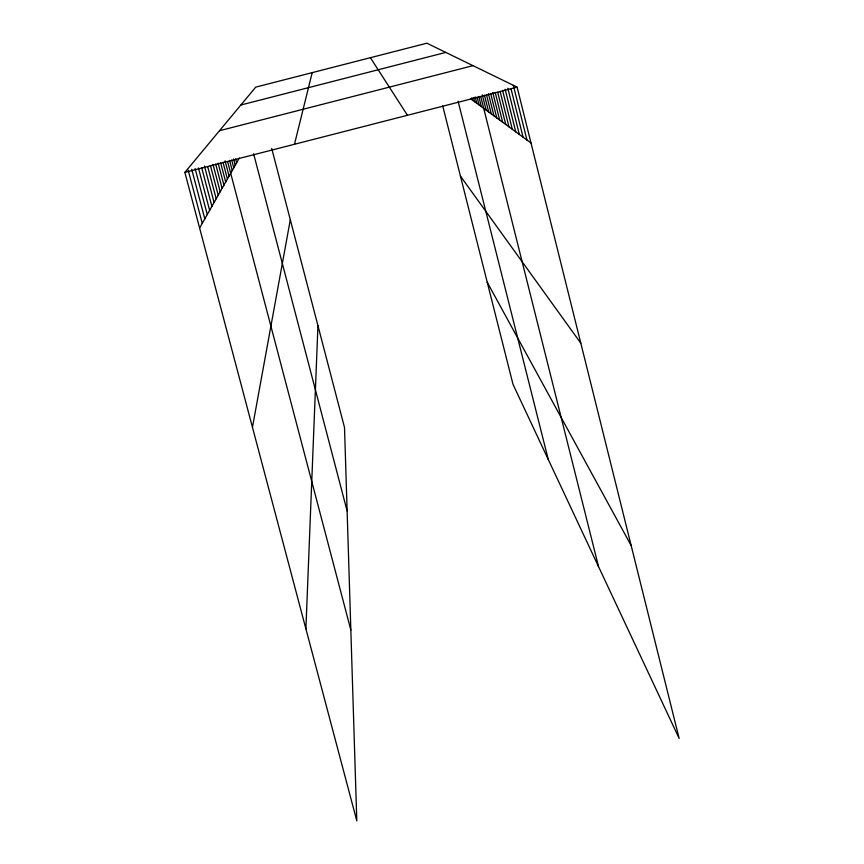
<?xml version="1.0" encoding="UTF-8"?>
<svg xmlns="http://www.w3.org/2000/svg" width="864" height="864" viewBox="0 0 864 864"><rect width="100%" height="100%" fill="white"/><g stroke="black" fill="none" stroke-linecap="round" stroke-linejoin="round"><path stroke-width="1.3" d="M305.888 628.819L317.952 325.674M252.45 427.313L290.315 219.748M294.473 144.266L312.196 72.641M199.606 228.02L239.36 158.004M271.717 148.457L344.509 427.486L356.8 820.8L184.864 172.39L255.722 87.134L426.892 43.2L517.115 87.145L679.136 738.396L513 384.318L442.735 105.97M240.862 105.019L445.813 52.412M219.488 130.723L473.008 65.664M184.864 172.39L517.115 87.145M470.513 98.69L531.014 143.014M460.447 176.116L580.813 343.181M370.397 57.704L407.441 115.279M487.242 282.28L631.174 545.573M198.418 167.94L209.639 210.352M195.102 168.502L207.274 214.51M191.711 169.312L204.822 218.84M188.168 170.122L202.262 223.333M233.55 158.944L235.224 165.294M231.725 160.132L233.755 167.875M229.576 160.38L232.243 170.532M227.632 161.665L350.838 630.007M225.061 160.844L229.079 176.105M222.998 162.238L227.416 179.032M220.666 162.918L225.709 182.045M218.128 163.123L223.938 185.166M215.676 164.03L222.102 188.395M212.976 164.344L220.201 191.743M210.395 165.488L218.236 195.199M207.749 166.774L216.205 198.785M204.455 165.996L214.099 202.5M201.647 167.54L211.907 206.356M253.606 153.727L347.112 510.937M235.624 158.911L236.639 162.788M486.486 94.716L491.292 113.918M484.466 95.148L488.678 112.007M482.317 94.846L486.162 110.149M480.794 96.714L598.547 566.622M478.786 96.433L481.345 106.628M477.101 97.178L479.045 104.944M475.211 96.941L476.809 103.313M473.677 97.837L474.649 101.725M471.917 97.632L472.554 100.192M458.104 101.25L548.251 459.443M513.335 85.309L526.964 140.054M511.013 88.776L523.076 137.203M507.827 88.258L519.34 134.471M505.127 89.24L515.754 131.836M502.567 90.331L512.298 129.298M500.137 91.519L508.961 126.857M497.729 92.383L505.753 124.513M495.202 92.416L502.654 122.234M492.793 92.545L499.662 120.053M490.666 93.474L496.778 117.936M488.452 93.766L493.992 115.895"/></g></svg>
